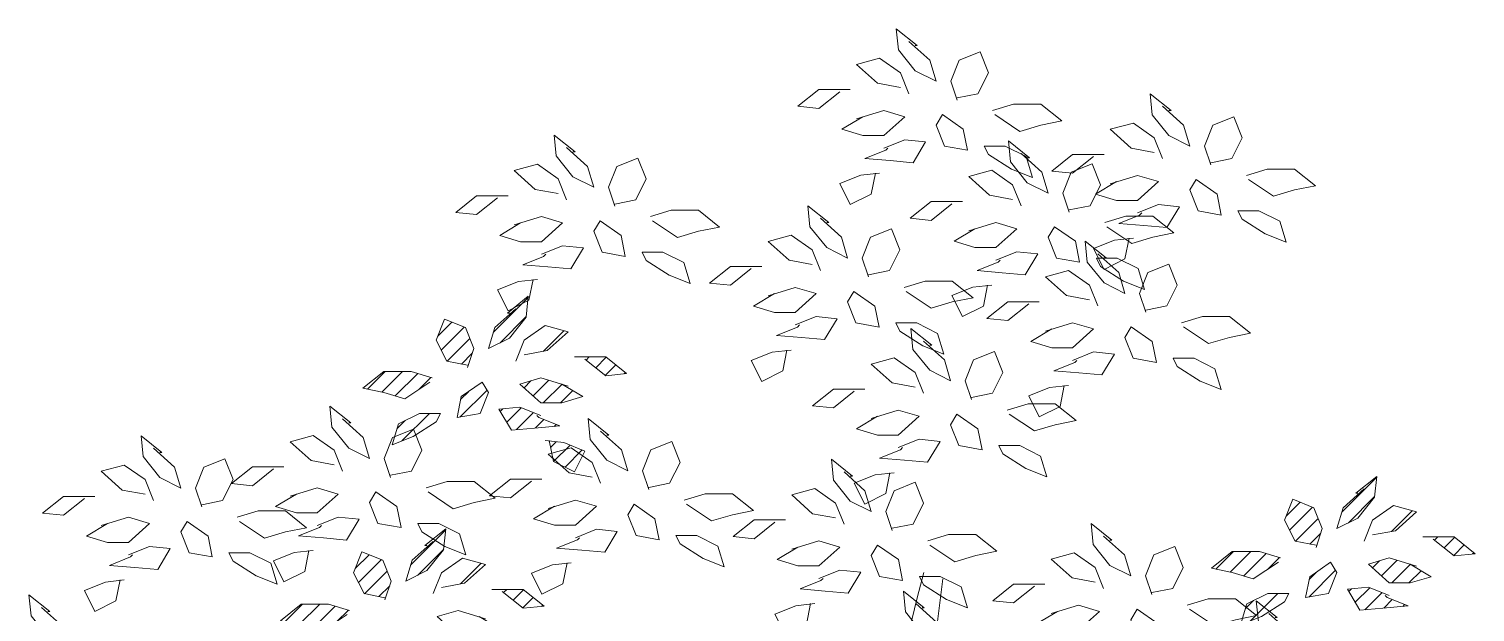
# Model space of a CAD drawing. Header units: millimetres. Extents: x 1962 to 2139, y 841 to 906.
# Drawn here: x 2021.48 to 2027.54, y 892.62 to 895.07 of the extents above; entities that cross this region are included whole.
import ezdxf

# ---------------------------------------------------------------- set-up
doc = ezdxf.new("R2010")
doc.units = ezdxf.units.MM
doc.layers.add('03_Fina', color=7, linetype='Continuous', lineweight=9)

# ---------------------------------------------------------------- blocks, each defined once
blk = doc.blocks.new('*X128')
at = {"color": 0}
for p, q in [((0.4764, -0.8494), (0.4945, -0.8313)), ((0.4911, -0.8524), (0.5122, -0.8313)), ((0.5049, -0.8563), (0.5279, -0.8333)), ((0.5296, -0.8493), (0.5415, -0.8374))]:
    blk.add_line(p, q, dxfattribs=at)
blk = doc.blocks.new('*X124')
at = {"color": 0}
for p, q in [((0.637, -0.8479), (0.6441, -0.8408)), ((0.6463, -0.8563), (0.6624, -0.8402)), ((0.6568, -0.8635), (0.676, -0.8443)), ((0.6745, -0.8635), (0.687, -0.8509))]:
    blk.add_line(p, q, dxfattribs=at)
blk = doc.blocks.new('*X130')
at = {"color": 0}
blk.add_line((0.6567, -0.8106), (0.6779, -0.7894), dxfattribs=at)
blk = doc.blocks.new('*X125')
at = {"color": 0}
for p, q in [((0.7007, -0.8195), (0.704, -0.8163)), ((0.7106, -0.8274), (0.7213, -0.8167)), ((0.7204, -0.8352), (0.7311, -0.8245)), ((0.7396, -0.8337), (0.7409, -0.8324))]:
    blk.add_line(p, q, dxfattribs=at)
blk = doc.blocks.new('*X123')
at = {"color": 0}
for p, q in [((0.6642, -0.9091), (0.6699, -0.9034)), ((0.6673, -0.9237), (0.6842, -0.9068)), ((0.6791, -0.9296), (0.6968, -0.9118))]:
    blk.add_line(p, q, dxfattribs=at)
blk = doc.blocks.new('*X127')
at = {"color": 0}
for p, q in [((0.5716, -0.8779), (0.5992, -0.8504)), ((0.5721, -0.8598), (0.5799, -0.852))]:
    blk.add_line(p, q, dxfattribs=at)
blk = doc.blocks.new('*X131')
at = {"color": 0}
for p, q in [((0.6056, -0.7909), (0.6413, -0.7553)), ((0.6124, -0.8018), (0.6393, -0.7749))]:
    blk.add_line(p, q, dxfattribs=at)
blk = doc.blocks.new('*X129')
at = {"color": 0}
for p, q in [((0.5486, -0.7949), (0.5629, -0.7806)), ((0.552, -0.8092), (0.5755, -0.7857)), ((0.5582, -0.8207), (0.5814, -0.7974)), ((0.5729, -0.8236), (0.5839, -0.8126))]:
    blk.add_line(p, q, dxfattribs=at)
blk = doc.blocks.new('*X126')
at = {"color": 0}
for p, q in [((0.5118, -0.9024), (0.54, -0.8742)), ((0.5068, -0.8897), (0.5149, -0.8816))]:
    blk.add_line(p, q, dxfattribs=at)
blk = doc.blocks.new('*X122')
at = {"color": 0}
for p, q in [((0.6127, -0.8722), (0.6154, -0.8695)), ((0.6193, -0.8833), (0.6342, -0.8684)), ((0.6293, -0.8909), (0.6469, -0.8734)), ((0.6488, -0.8892), (0.6573, -0.8806)), ((0.6681, -0.8876), (0.67, -0.8857))]:
    blk.add_line(p, q, dxfattribs=at)
blk = doc.blocks.new('ar25-14')
at = {"layer": '03_Fina', "color": 252, "true_color": 0x939598}
for p, q in [((23084.4, 14775.1), (23102.7, 14848.4)), ((23157.7, 14830.1), (23139.4, 14683.6)), ((23047.7, 14628.6), (23084.4, 14775.1))]:
    blk.add_line(p, q, dxfattribs=at)
for points in [[(23060.1, 16381.2), (23120.5, 16326.9), (23138.6, 16266.5), (23078.2, 16296.7), (23029.9, 16357.1), (23023.8, 16417.4), (23084.2, 16369.1), (23078.2, 16369.1)], [(23060.1, 16230.3), (23035.9, 16290.7), (22975.5, 16332.9), (22909.1, 16314.8), (22969.5, 16260.5), (23035.9, 16248.4)], [(23199, 16218.2), (23259.4, 16230.3), (23289.6, 16290.7), (23265.4, 16351), (23205, 16326.9), (23180.9, 16266.5), (23199, 16212.2)], [(22860.8, 16236.3), (22800.4, 16188.1), (22740, 16194.1), (22800.4, 16242.4), (22891, 16242.4)], [(23307.7, 16170), (23380.2, 16121.7), (23440.6, 16139.8), (23501, 16151.8), (23440.6, 16200.1), (23362.1, 16200.1), (23301.7, 16182)], [(23792.3, 16194), (23852.7, 16139.7), (23870.8, 16079.3), (23810.4, 16109.5), (23762.1, 16169.9), (23756.1, 16230.2), (23816.5, 16181.9), (23810.4, 16181.9)], [(22909.1, 16157.9), (22987.6, 16182), (23048, 16163.9), (22987.6, 16109.6), (22927.2, 16109.6), (22866.8, 16127.7), (22927.2, 16163.9)], [(23931.2, 16031), (23991.6, 16043.1), (24021.8, 16103.5), (23997.7, 16163.8), (23937.3, 16139.7), (23913.1, 16079.3), (23931.2, 16025)], [(22072.4, 16074.9), (22132.8, 16020.6), (22150.9, 15960.2), (22090.5, 15990.4), (22042.2, 16050.7), (22036.2, 16111.1), (22096.6, 16062.8), (22090.5, 16062.8)], [(23792.3, 16043.1), (23768.1, 16103.5), (23707.8, 16145.7), (23641.3, 16127.6), (23701.7, 16073.3), (23768.1, 16061.2)], [(22987.6, 16073.4), (23048, 16097.5), (23108.4, 16091.5), (23072.2, 16031.1), (23005.7, 16037.2), (22933.2, 16043.2), (22993.6, 16067.3), (22999.7, 16073.4)], [(23383.6, 16057.9), (23444, 16003.6), (23462.1, 15943.2), (23401.7, 15973.4), (23353.4, 16033.7), (23347.4, 16094.1), (23407.8, 16045.8), (23401.7, 16045.8)], [(22072.4, 15924), (22048.3, 15984.4), (21987.9, 16026.6), (21921.4, 16008.5), (21981.8, 15954.2), (22048.3, 15942.1)], [(22211.3, 15911.9), (22271.7, 15924), (22301.9, 15984.4), (22277.8, 16044.7), (22217.4, 16020.6), (22193.2, 15960.2), (22211.3, 15905.9)], [(23593, 16049.2), (23532.6, 16000.9), (23472.2, 16006.9), (23532.6, 16055.2), (23623.2, 16055.2)], [(23522.5, 15894.9), (23582.9, 15907), (23613.1, 15967.3), (23589, 16027.7), (23528.6, 16003.6), (23504.4, 15943.2), (23522.5, 15888.9)], [(22963.4, 16001), (22951.4, 15940.6), (22891, 15910.4), (22860.8, 15970.8), (22921.2, 15994.9), (22975.5, 16001)], [(23383.6, 15907), (23359.5, 15967.3), (23299.1, 16009.6), (23232.6, 15991.5), (23293, 15937.2), (23359.5, 15925.1)], [(23641.3, 15970.7), (23719.8, 15994.8), (23780.2, 15976.7), (23719.8, 15922.4), (23659.4, 15922.4), (23599, 15940.5), (23659.4, 15976.7)], [(24039.9, 15982.8), (24112.4, 15934.5), (24172.8, 15952.6), (24233.2, 15964.7), (24172.8, 16012.9), (24094.3, 16012.9), (24033.9, 15994.8)], [(21873.1, 15930), (21812.7, 15881.8), (21752.3, 15887.8), (21812.7, 15936.1), (21903.3, 15936.1)], [(22804.7, 15870.7), (22865.1, 15816.4), (22883.2, 15756), (22822.8, 15786.2), (22774.5, 15846.5), (22768.4, 15906.9), (22828.8, 15858.6), (22822.8, 15858.6)], [(23184.3, 15913), (23123.9, 15864.7), (23063.5, 15870.8), (23123.9, 15919.1), (23214.5, 15919.1)], [(23719.8, 15886.2), (23780.2, 15910.3), (23840.6, 15904.3), (23804.4, 15843.9), (23738, 15850), (23665.5, 15856), (23725.9, 15880.2), (23731.9, 15886.2)], [(21921.4, 15851.6), (22000, 15875.7), (22060.3, 15857.6), (22000, 15803.3), (21939.6, 15803.3), (21879.2, 15821.4), (21939.6, 15857.6)], [(22320.1, 15863.6), (22392.5, 15815.4), (22452.9, 15833.5), (22513.3, 15845.5), (22452.9, 15893.8), (22374.4, 15893.8), (22314, 15875.7)], [(23232.6, 15834.6), (23311.1, 15858.7), (23371.5, 15840.6), (23311.1, 15786.3), (23250.7, 15786.3), (23190.4, 15804.4), (23250.7, 15840.6)], [(23631.2, 15846.6), (23703.7, 15798.3), (23764.1, 15816.4), (23824.5, 15828.5), (23764.1, 15876.8), (23685.6, 15876.8), (23625.2, 15858.7)], [(22804.7, 15719.8), (22780.5, 15780.2), (22720.1, 15822.4), (22653.7, 15804.3), (22714.1, 15750), (22780.5, 15737.9)], [(22943.6, 15707.7), (23004, 15719.8), (23034.2, 15780.2), (23010, 15840.5), (22949.6, 15816.4), (22925.4, 15756), (22943.6, 15701.7)], [(22000, 15767.1), (22060.3, 15791.2), (22120.7, 15785.2), (22084.5, 15724.8), (22018.1, 15730.9), (21945.6, 15736.9), (22006, 15761), (22012, 15767.1)], [(23605, 15768.6), (23665.4, 15714.3), (23683.5, 15653.9), (23623.1, 15684.1), (23574.8, 15744.4), (23568.8, 15804.8), (23629.2, 15756.5), (23623.1, 15756.5)], [(23695.7, 15813.8), (23683.6, 15753.4), (23623.2, 15723.2), (23593, 15783.6), (23653.4, 15807.7), (23707.8, 15813.8)], [(23311.1, 15750.1), (23371.5, 15774.2), (23431.9, 15768.2), (23395.7, 15707.8), (23329.3, 15713.8), (23256.8, 15719.9), (23317.2, 15744), (23323.2, 15750.1)], [(23743.9, 15605.6), (23804.3, 15617.7), (23834.5, 15678.1), (23810.3, 15738.4), (23749.9, 15714.3), (23725.8, 15653.9), (23743.9, 15599.6)], [(21975.8, 15694.6), (21963.7, 15634.3), (21903.3, 15604.1), (21873.1, 15664.5), (21933.5, 15688.6), (21987.9, 15694.6)], [(22605.3, 15725.8), (22544.9, 15677.5), (22484.6, 15683.6), (22544.9, 15731.9), (22635.5, 15731.9)], [(23605, 15617.7), (23580.8, 15678.1), (23520.4, 15720.3), (23454, 15702.2), (23514.4, 15647.9), (23580.8, 15635.8)], [(22653.7, 15647.4), (22732.2, 15671.5), (22792.6, 15653.4), (22732.2, 15599.1), (22671.8, 15599.1), (22611.4, 15617.2), (22671.8, 15653.4)], [(23052.3, 15659.4), (23124.8, 15611.2), (23185.2, 15629.3), (23245.6, 15641.3), (23185.2, 15689.6), (23106.6, 15689.6), (23046.2, 15671.5)], [(23287, 15677.6), (23274.9, 15617.3), (23214.5, 15587.1), (23184.3, 15647.5), (23244.7, 15671.6), (23299.1, 15677.6)], [(21925.5, 15609.5), (21865.1, 15555.2), (21846.9, 15494.8), (21907.3, 15525), (21955.7, 15585.3), (21961.7, 15645.7), (21901.3, 15597.4), (21907.3, 15597.4)], [(23405.7, 15623.7), (23345.3, 15575.4), (23284.9, 15581.5), (23345.3, 15629.8), (23435.9, 15629.8)], [(21786.6, 15446.5), (21726.2, 15458.6), (21696, 15518.9), (21720.1, 15579.3), (21780.5, 15555.2), (21804.7, 15494.8), (21786.6, 15440.5)], [(22732.2, 15562.9), (22792.6, 15587), (22853, 15581), (22816.7, 15520.6), (22750.3, 15526.7), (22677.8, 15532.7), (22738.2, 15556.8), (22744.3, 15562.9)], [(23454, 15545.3), (23532.5, 15569.4), (23592.9, 15551.3), (23532.5, 15497), (23472.1, 15497), (23411.7, 15515.1), (23472.1, 15551.3)], [(23852.6, 15557.3), (23925.1, 15509.1), (23985.5, 15527.2), (24045.9, 15539.2), (23985.5, 15587.5), (23907, 15587.5), (23846.6, 15569.4)], [(21925.5, 15458.6), (21949.6, 15518.9), (22010, 15561.2), (22076.5, 15543.1), (22016.1, 15488.8), (21949.6, 15476.7)], [(23102, 15516.6), (23162.4, 15462.3), (23180.5, 15401.9), (23120.1, 15432.1), (23071.8, 15492.4), (23065.7, 15552.8), (23126.1, 15504.5), (23120.1, 15504.5)], [(22708, 15490.4), (22695.9, 15430.1), (22635.5, 15399.9), (22605.3, 15460.3), (22665.7, 15484.4), (22720.1, 15490.4)], [(23240.9, 15353.6), (23301.3, 15365.7), (23331.5, 15426), (23307.3, 15486.4), (23246.9, 15462.3), (23222.8, 15401.9), (23240.9, 15347.6)], [(23532.5, 15460.8), (23592.9, 15484.9), (23653.3, 15478.9), (23617.1, 15418.5), (23550.6, 15424.6), (23478.2, 15430.6), (23538.6, 15454.7), (23544.6, 15460.8)], [(22124.8, 15464.6), (22185.2, 15416.3), (22245.6, 15422.4), (22185.2, 15470.7), (22094.6, 15470.7)], [(23102, 15365.7), (23077.8, 15426), (23017.4, 15468.3), (22951, 15450.2), (23011.4, 15395.9), (23077.8, 15383.8)], [(21677.8, 15398.2), (21605.4, 15349.9), (21545, 15368.1), (21484.6, 15380.1), (21545, 15428.4), (21623.5, 15428.4), (21683.9, 15410.3)], [(22076.5, 15386.2), (21997.9, 15410.3), (21937.5, 15392.2), (21997.9, 15337.9), (22058.3, 15337.9), (22118.7, 15356), (22058.3, 15392.2)], [(22902.6, 15371.7), (22842.3, 15323.4), (22781.9, 15329.5), (22842.3, 15377.8), (22932.8, 15377.8)], [(23508.4, 15388.3), (23496.3, 15328), (23435.9, 15297.8), (23405.7, 15358.2), (23466.1, 15382.3), (23520.4, 15388.3)], [(21425.3, 15292.1), (21485.7, 15237.8), (21503.9, 15177.4), (21443.5, 15207.6), (21395.1, 15268), (21389.1, 15328.3), (21449.5, 15280), (21443.5, 15280)], [(21997.9, 15301.7), (21937.5, 15325.8), (21877.1, 15319.8), (21913.4, 15259.4), (21979.8, 15265.4), (22052.3, 15271.5), (21991.9, 15295.6), (21985.9, 15301.7)], [(22951, 15293.3), (23029.5, 15317.4), (23089.9, 15299.3), (23029.5, 15245), (22969.1, 15245), (22908.7, 15263.1), (22969.1, 15299.3)], [(23349.6, 15305.3), (23422.1, 15257), (23482.5, 15275.1), (23542.9, 15287.2), (23482.5, 15335.5), (23403.9, 15335.5), (23343.5, 15317.4)], [(22170.3, 15256.8), (22230.7, 15202.4), (22248.8, 15142.1), (22188.4, 15172.3), (22140.1, 15232.6), (22134.1, 15293), (22194.5, 15244.7), (22188.4, 15244.7)], [(20880.4, 15207), (20940.8, 15152.7), (20958.9, 15092.3), (20898.6, 15122.5), (20850.2, 15182.9), (20844.2, 15243.2), (20904.6, 15195), (20898.6, 15195)], [(21425.3, 15141.2), (21401.2, 15201.6), (21340.8, 15243.8), (21274.4, 15225.7), (21334.7, 15171.4), (21401.2, 15159.3)], [(21564.3, 15129.1), (21624.7, 15141.2), (21654.9, 15201.6), (21630.7, 15261.9), (21570.3, 15237.8), (21546.1, 15177.4), (21564.3, 15123.1)], [(23029.5, 15208.8), (23089.9, 15232.9), (23150.3, 15226.9), (23114, 15166.5), (23047.6, 15172.5), (22975.1, 15178.6), (23035.5, 15202.7), (23041.6, 15208.8)], [(22022.1, 15229.2), (22034.2, 15168.9), (22094.6, 15138.7), (22124.8, 15199.1), (22064.4, 15223.2), (22010, 15229.2)], [(22170.3, 15105.9), (22146.1, 15166.2), (22085.7, 15208.5), (22019.3, 15190.4), (22079.7, 15136), (22146.1, 15124)], [(22309.2, 15093.8), (22369.6, 15105.9), (22399.8, 15166.2), (22375.6, 15226.6), (22315.3, 15202.4), (22291.1, 15142.1), (22309.2, 15087.8)], [(20880.4, 15056.1), (20856.3, 15116.5), (20795.9, 15158.7), (20729.4, 15140.6), (20789.8, 15086.3), (20856.3, 15074.2)], [(21019.3, 15044.1), (21079.7, 15056.1), (21109.9, 15116.5), (21085.8, 15176.8), (21025.4, 15152.7), (21001.2, 15092.3), (21019.3, 15038)], [(21226, 15147.3), (21165.6, 15099), (21105.2, 15105), (21165.6, 15153.3), (21256.2, 15153.3)], [(22872.8, 15139), (22933.2, 15084.6), (22951.3, 15024.3), (22890.9, 15054.5), (22842.6, 15114.8), (22836.5, 15175.2), (22896.9, 15126.9), (22890.9, 15126.9)], [(21673, 15080.9), (21745.4, 15032.6), (21805.8, 15050.7), (21866.2, 15062.8), (21805.8, 15111), (21727.3, 15111), (21666.9, 15092.9)], [(21971, 15111.9), (21910.6, 15063.6), (21850.2, 15069.6), (21910.6, 15117.9), (22001.2, 15117.9)], [(23005.3, 15136.3), (22993.2, 15076), (22932.8, 15045.8), (22902.6, 15106.2), (22963, 15130.3), (23017.4, 15136.3)], [(23011.7, 14976), (23072.1, 14988.1), (23102.3, 15048.4), (23078.1, 15108.8), (23017.7, 15084.6), (22993.6, 15024.3), (23011.7, 14970)], [(24373.8, 15089.8), (24313.4, 15035.5), (24295.3, 14975.2), (24355.7, 15005.3), (24404, 15065.7), (24410, 15126), (24349.6, 15077.8), (24355.7, 15077.8)], [(20681.1, 15062.2), (20620.7, 15013.9), (20560.3, 15019.9), (20620.7, 15068.2), (20711.3, 15068.2)], [(21274.4, 15068.8), (21352.9, 15092.9), (21413.3, 15074.8), (21352.9, 15020.5), (21292.5, 15020.5), (21232.1, 15038.6), (21292.5, 15074.8)], [(22417.9, 15045.5), (22490.4, 14997.2), (22550.8, 15015.3), (22611.2, 15027.4), (22550.8, 15075.7), (22472.3, 15075.7), (22411.9, 15057.6)], [(22872.8, 14988.1), (22848.6, 15048.4), (22788.2, 15090.7), (22721.8, 15072.6), (22782.2, 15018.2), (22848.6, 15006.2)], [(21128.1, 14995.8), (21200.5, 14947.5), (21260.9, 14965.6), (21321.3, 14977.7), (21260.9, 15026), (21182.4, 15026), (21122, 15007.8)], [(22019.3, 15033.4), (22097.8, 15057.6), (22158.2, 15039.5), (22097.8, 14985.1), (22037.4, 14985.1), (21977, 15003.3), (22037.4, 15039.5)], [(24234.9, 14926.9), (24174.5, 14938.9), (24144.3, 14999.3), (24168.4, 15059.7), (24228.8, 15035.5), (24253, 14975.2), (24234.9, 14920.8)], [(24373.8, 14938.9), (24397.9, 14999.3), (24458.3, 15041.5), (24524.8, 15023.4), (24464.4, 14969.1), (24397.9, 14957)], [(20729.4, 14983.7), (20808, 15007.8), (20868.4, 14989.7), (20808, 14935.4), (20747.6, 14935.4), (20687.2, 14953.5), (20747.6, 14989.7)], [(21352.9, 14984.3), (21413.3, 15008.4), (21473.7, 15002.4), (21437.4, 14942), (21371, 14948.1), (21298.5, 14954.1), (21358.9, 14978.3), (21364.9, 14984.3)], [(22673.5, 14994.1), (22613.1, 14945.8), (22552.7, 14951.9), (22613.1, 15000.1), (22703.7, 15000.1)], [(23622, 14953.6), (23682.4, 14899.3), (23700.5, 14838.9), (23640.1, 14869.1), (23591.8, 14929.5), (23585.7, 14989.8), (23646.1, 14941.6), (23640.1, 14941.6)], [(21687.1, 14938.3), (21626.7, 14883.9), (21608.6, 14823.6), (21669, 14853.8), (21717.3, 14914.1), (21723.4, 14974.5), (21663, 14926.2), (21669, 14926.2)], [(22097.8, 14948.9), (22158.2, 14973.1), (22218.6, 14967), (22182.4, 14906.7), (22115.9, 14912.7), (22043.5, 14918.8), (22103.9, 14942.9), (22109.9, 14948.9)], [(23120.4, 14927.7), (23192.9, 14879.4), (23253.3, 14897.5), (23313.7, 14909.6), (23253.3, 14957.9), (23174.8, 14957.9), (23114.4, 14939.8)], [(24573.1, 14945), (24633.5, 14896.7), (24693.9, 14902.7), (24633.5, 14951), (24542.9, 14951)], [(20808, 14899.2), (20868.4, 14923.3), (20928.7, 14917.3), (20892.5, 14857), (20826.1, 14863), (20753.6, 14869), (20814, 14893.2), (20820, 14899.2)], [(21328.7, 14911.9), (21316.6, 14851.5), (21256.2, 14821.3), (21226, 14881.7), (21286.4, 14905.8), (21340.8, 14911.9)], [(21548.2, 14775.3), (21487.8, 14787.4), (21457.6, 14847.7), (21481.8, 14908.1), (21542.2, 14883.9), (21566.3, 14823.6), (21548.2, 14769.3)], [(22721.8, 14915.6), (22800.3, 14939.8), (22860.7, 14921.7), (22800.3, 14867.4), (22739.9, 14867.4), (22679.5, 14885.5), (22739.9, 14921.7)], [(23622, 14802.7), (23597.8, 14863.1), (23537.4, 14905.3), (23471, 14887.2), (23531.4, 14832.9), (23597.8, 14820.8)], [(23760.9, 14790.7), (23821.3, 14802.7), (23851.5, 14863.1), (23827.3, 14923.4), (23766.9, 14899.3), (23742.7, 14838.9), (23760.9, 14784.6)], [(24126.2, 14878.6), (24053.7, 14830.3), (23993.3, 14848.4), (23932.9, 14860.5), (23993.3, 14908.8), (24071.8, 14908.8), (24132.2, 14890.7)], [(21687.1, 14787.4), (21711.3, 14847.7), (21771.7, 14890), (21838.1, 14871.9), (21777.7, 14817.6), (21711.3, 14805.5)], [(22073.7, 14876.5), (22061.6, 14816.1), (22001.2, 14786), (21971, 14846.3), (22031.4, 14870.5), (22085.7, 14876.5)], [(24524.8, 14866.5), (24446.3, 14890.7), (24385.9, 14872.5), (24446.3, 14818.2), (24506.7, 14818.2), (24567, 14836.3), (24506.7, 14872.5)], [(20783.8, 14826.8), (20771.7, 14766.4), (20711.3, 14736.2), (20681.1, 14796.6), (20741.5, 14820.7), (20795.9, 14826.8)], [(22800.3, 14831.1), (22860.7, 14855.3), (22921.1, 14849.2), (22884.8, 14788.9), (22818.4, 14794.9), (22745.9, 14801), (22806.3, 14825.1), (22812.4, 14831.1)], [(20556.9, 14747.6), (20617.3, 14693.2), (20635.4, 14632.9), (20575, 14663.1), (20526.7, 14723.4), (20520.7, 14783.8), (20581, 14735.5), (20575, 14735.5)], [(21886.4, 14793.4), (21946.8, 14745.1), (22007.2, 14751.2), (21946.8, 14799.4), (21856.2, 14799.4)], [(23080.3, 14758.8), (23140.7, 14704.4), (23158.8, 14644.1), (23098.4, 14674.3), (23050.1, 14734.6), (23044.1, 14795), (23104.5, 14746.7), (23098.4, 14746.7)], [(23422.6, 14808.8), (23362.2, 14760.5), (23301.9, 14766.5), (23362.2, 14814.8), (23452.8, 14814.8)], [(24446.3, 14782), (24385.9, 14806.2), (24325.5, 14800.1), (24361.7, 14739.8), (24428.1, 14745.8), (24500.6, 14751.8), (24440.2, 14776), (24434.2, 14782)], [(21439.5, 14727), (21367, 14678.7), (21306.6, 14696.8), (21246.2, 14708.9), (21306.6, 14757.2), (21385.1, 14757.2), (21445.5, 14739.1)], [(21838.1, 14714.9), (21759.6, 14739.1), (21699.2, 14721), (21759.6, 14666.7), (21820, 14666.7), (21880.4, 14684.8), (21820, 14721)], [(22776.1, 14758.7), (22764.1, 14698.4), (22703.7, 14668.2), (22673.5, 14728.5), (22733.9, 14752.7), (22788.2, 14758.7)], [(23471, 14730.3), (23549.5, 14754.4), (23609.9, 14736.3), (23549.5, 14682), (23489.1, 14682), (23428.7, 14700.1), (23489.1, 14736.3)], [(23869.6, 14742.4), (23942.1, 14694.1), (24002.5, 14712.2), (24062.9, 14724.3), (24002.5, 14772.6), (23923.9, 14772.6), (23863.5, 14754.4)], [(24098.8, 14730.5), (24159.2, 14676.2), (24177.3, 14615.9), (24116.9, 14646), (24068.6, 14706.4), (24062.6, 14766.8), (24123, 14718.5), (24116.9, 14718.5)]]:
    blk.add_lwpolyline(points, dxfattribs=at)
for points in [[(23217.1, 16127.7), (23229.2, 16067.3), (23162.8, 16079.4), (23138.6, 16139.8), (23156.7, 16170)], [(23337.9, 16079.4), (23398.3, 16049.2), (23416.4, 15988.9), (23356, 16013), (23289.6, 16055.3), (23277.5, 16079.4)], [(23949.3, 15940.5), (23961.4, 15880.2), (23895, 15892.2), (23870.8, 15952.6), (23888.9, 15982.8)], [(22229.5, 15821.4), (22241.5, 15761), (22175.1, 15773.1), (22150.9, 15833.5), (22169.1, 15863.6)], [(24070.1, 15892.2), (24130.5, 15862.1), (24148.6, 15801.7), (24088.3, 15825.8), (24021.8, 15868.1), (24009.7, 15892.2)], [(23540.7, 15804.4), (23552.7, 15744), (23486.3, 15756.1), (23462.1, 15816.4), (23480.3, 15846.6)], [(22350.3, 15773.1), (22410.7, 15742.9), (22428.8, 15682.6), (22368.4, 15706.7), (22301.9, 15749), (22289.9, 15773.1)], [(23661.4, 15756.1), (23721.8, 15725.9), (23740, 15665.6), (23679.6, 15689.7), (23613.1, 15731.9), (23601.1, 15756.1)], [(22961.7, 15617.2), (22973.8, 15556.8), (22907.3, 15568.9), (22883.2, 15629.3), (22901.3, 15659.4)], [(23082.5, 15568.9), (23142.9, 15538.7), (23161, 15478.4), (23100.6, 15502.5), (23034.2, 15544.8), (23022.1, 15568.9)], [(23762, 15515.1), (23774.1, 15454.7), (23707.7, 15466.8), (23683.5, 15527.2), (23701.6, 15557.3)], [(23882.8, 15466.8), (23943.2, 15436.6), (23961.3, 15376.3), (23900.9, 15400.4), (23834.5, 15442.7), (23822.4, 15466.8)], [(21768.4, 15356), (21756.4, 15295.6), (21822.8, 15307.7), (21846.9, 15368.1), (21828.8, 15398.2)], [(21647.6, 15307.7), (21587.2, 15277.5), (21569.1, 15217.2), (21629.5, 15241.3), (21696, 15283.6), (21708, 15307.7)], [(23259, 15263.1), (23271.1, 15202.7), (23204.6, 15214.8), (23180.5, 15275.1), (23198.6, 15305.3)], [(23379.8, 15214.8), (23440.2, 15184.6), (23458.3, 15124.3), (23397.9, 15148.4), (23331.5, 15190.6), (23319.4, 15214.8)], [(21582.4, 15038.6), (21594.5, 14978.3), (21528, 14990.3), (21503.9, 15050.7), (21522, 15080.9)], [(22327.3, 15003.3), (22339.4, 14942.9), (22273, 14955), (22248.8, 15015.3), (22266.9, 15045.5)], [(21037.5, 14953.5), (21049.5, 14893.2), (20983.1, 14905.2), (20958.9, 14965.6), (20977.1, 14995.8)], [(21703.2, 14990.3), (21763.6, 14960.1), (21781.7, 14899.8), (21721.3, 14923.9), (21654.9, 14966.2), (21642.8, 14990.3)], [(22448.1, 14955), (22508.5, 14924.8), (22526.6, 14864.4), (22466.2, 14888.6), (22399.8, 14930.8), (22387.7, 14955)], [(21158.3, 14905.2), (21218.7, 14875.1), (21236.8, 14814.7), (21176.4, 14838.8), (21109.9, 14881.1), (21097.9, 14905.2)], [(23029.8, 14885.5), (23041.9, 14825.1), (22975.4, 14837.2), (22951.3, 14897.5), (22969.4, 14927.7)], [(24216.7, 14836.3), (24204.7, 14776), (24271.1, 14788), (24295.3, 14848.4), (24277.1, 14878.6)], [(23150.6, 14837.2), (23211, 14807), (23229.1, 14746.6), (23168.7, 14770.8), (23102.3, 14813), (23090.2, 14837.2)], [(24096, 14788), (24035.6, 14757.9), (24017.4, 14697.5), (24077.8, 14721.7), (24144.3, 14763.9), (24156.3, 14788)], [(23779, 14700.1), (23791.1, 14639.8), (23724.6, 14651.8), (23700.5, 14712.2), (23718.6, 14742.4)]]:
    blk.add_lwpolyline(points, close=True, dxfattribs=at)
at = {"layer": '03_Fina', "color": 252, "true_color": 0x939598, "xscale": 2812.5, "yscale": 2812.5, "zscale": 2812.5}
for name, p in [('*X131', (20157.8, 17766.5)), ('*X129', (20157.8, 17766.5)), ('*X130', (20157.8, 17766.5)), ('*X125', (20157.8, 17766.5)), ('*X128', (20157.8, 17766.5)), ('*X124', (20157.8, 17766.5)), ('*X127', (20157.8, 17766.5)), ('*X122', (20157.8, 17766.5)), ('*X126', (20157.8, 17766.5)), ('*X123', (20157.8, 17766.5)), ('*X131', (22606.1, 17246.8)), ('*X129', (22606.1, 17246.8)), ('*X130', (22606.1, 17246.8)), ('*X131', (19919.5, 17095.3)), ('*X125', (22606.1, 17246.8)), ('*X129', (19919.5, 17095.3)), ('*X128', (22606.1, 17246.8)), ('*X130', (19919.5, 17095.3)), ('*X124', (22606.1, 17246.8)), ('*X127', (22606.1, 17246.8)), ('*X125', (19919.5, 17095.3)), ('*X126', (22606.1, 17246.8)), ('*X122', (22606.1, 17246.8)), ('*X128', (19919.5, 17095.3))]:
    blk.add_blockref(name, p, dxfattribs=at)

msp = doc.modelspace()

# ---------------------------------------------------------------- block references
at = {"xscale": 0.00145176185831019, "yscale": 0.00145176185831019, "zscale": 0.00145176185831019}
msp.add_blockref('ar25-14', (1991.6857, 871.2316), dxfattribs=at)

doc.saveas('drawing.dxf')
